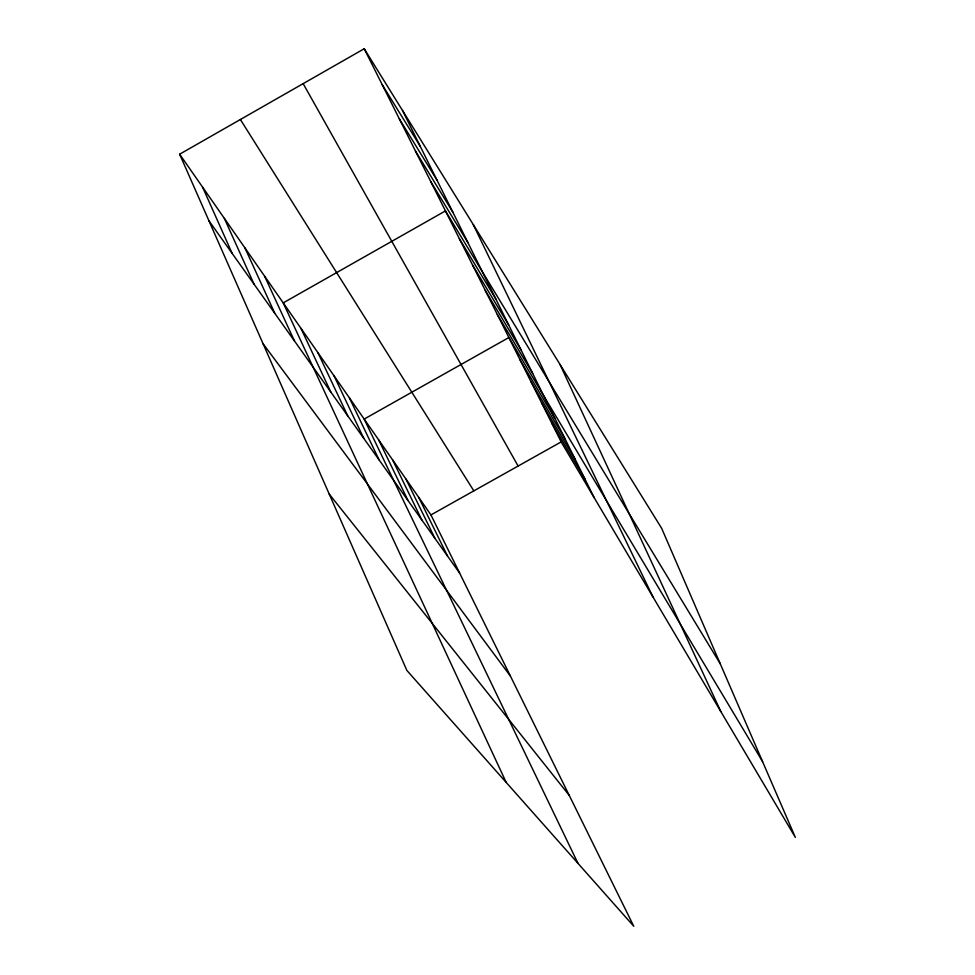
<?xml version="1.0" encoding="UTF-8"?>
<svg xmlns="http://www.w3.org/2000/svg" width="975" height="975" viewBox="0 0 975 975"><rect width="100%" height="100%" fill="white"/><g stroke="black" fill="none" stroke-linecap="round" stroke-linejoin="round"><path stroke-width="1.46" d="M179.644 154.208L430.95 514.922L633.762 926.25L406.855 670.422L179.644 154.208L364.223 48.75L661.647 528.304L795.356 837.403L561.149 441.919L364.223 48.75M430.95 514.922L561.149 441.919M329.27 494.154L569.217 795.344M263.043 343.712L510.413 676.089M208.942 220.789L459.591 573.02M240.386 119.498L473.838 490.876M382.237 84.727L420.298 146.408M399.299 118.792L437.08 180.314M415.472 151.088L452.948 212.367M430.84 181.752L467.988 242.751M720.257 663.78L445.441 210.917L283.225 302.884L506.196 782.425M459.347 238.668L495.8 298.947M472.595 265.127L508.694 324.992M485.233 290.367L520.967 349.793M497.311 314.486L532.679 373.437M762.547 761.56L508.865 337.533L364.175 419.079L577.992 863.375M520.248 360.263L554.836 418.214M531.131 381.993L565.342 439.433M541.564 402.821L575.384 459.725M551.558 422.772L585 479.139M303.152 83.643L518.103 466.05M402.529 110.516L594.202 497.737M418.702 497.335L447.537 556.067M405.929 479.018L434.947 538.395M392.608 459.895L421.809 519.919M378.702 439.932L408.062 500.614M473.302 224.628L652.872 596.81M349.428 397.922L379.056 459.847M334.011 375.789L363.748 438.336M317.874 352.621L347.685 415.764M300.958 328.356L330.83 392.072M559.991 364.406L720.781 711.482M264.591 276.144L294.462 340.97M244.993 248.016L274.816 313.353M224.36 218.4L254.073 284.2M202.605 187.176L232.147 253.39"/></g></svg>
